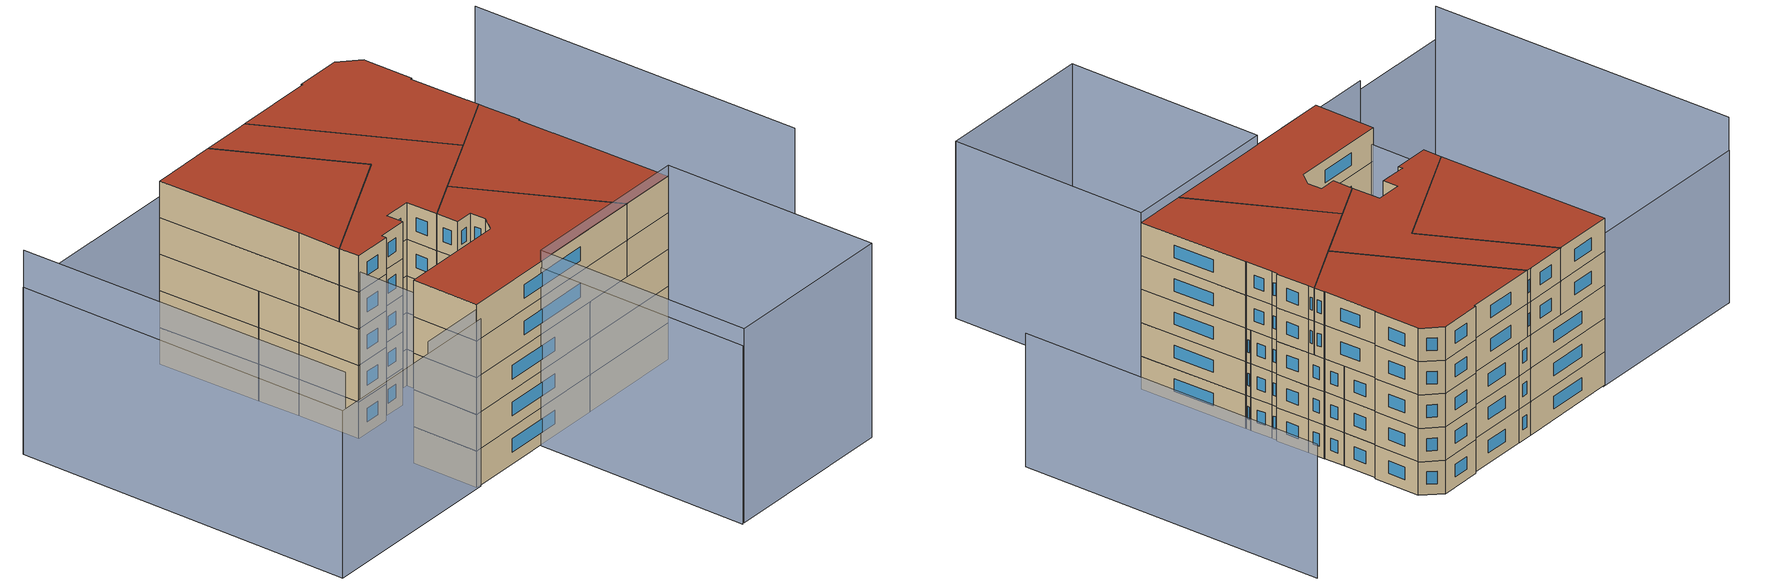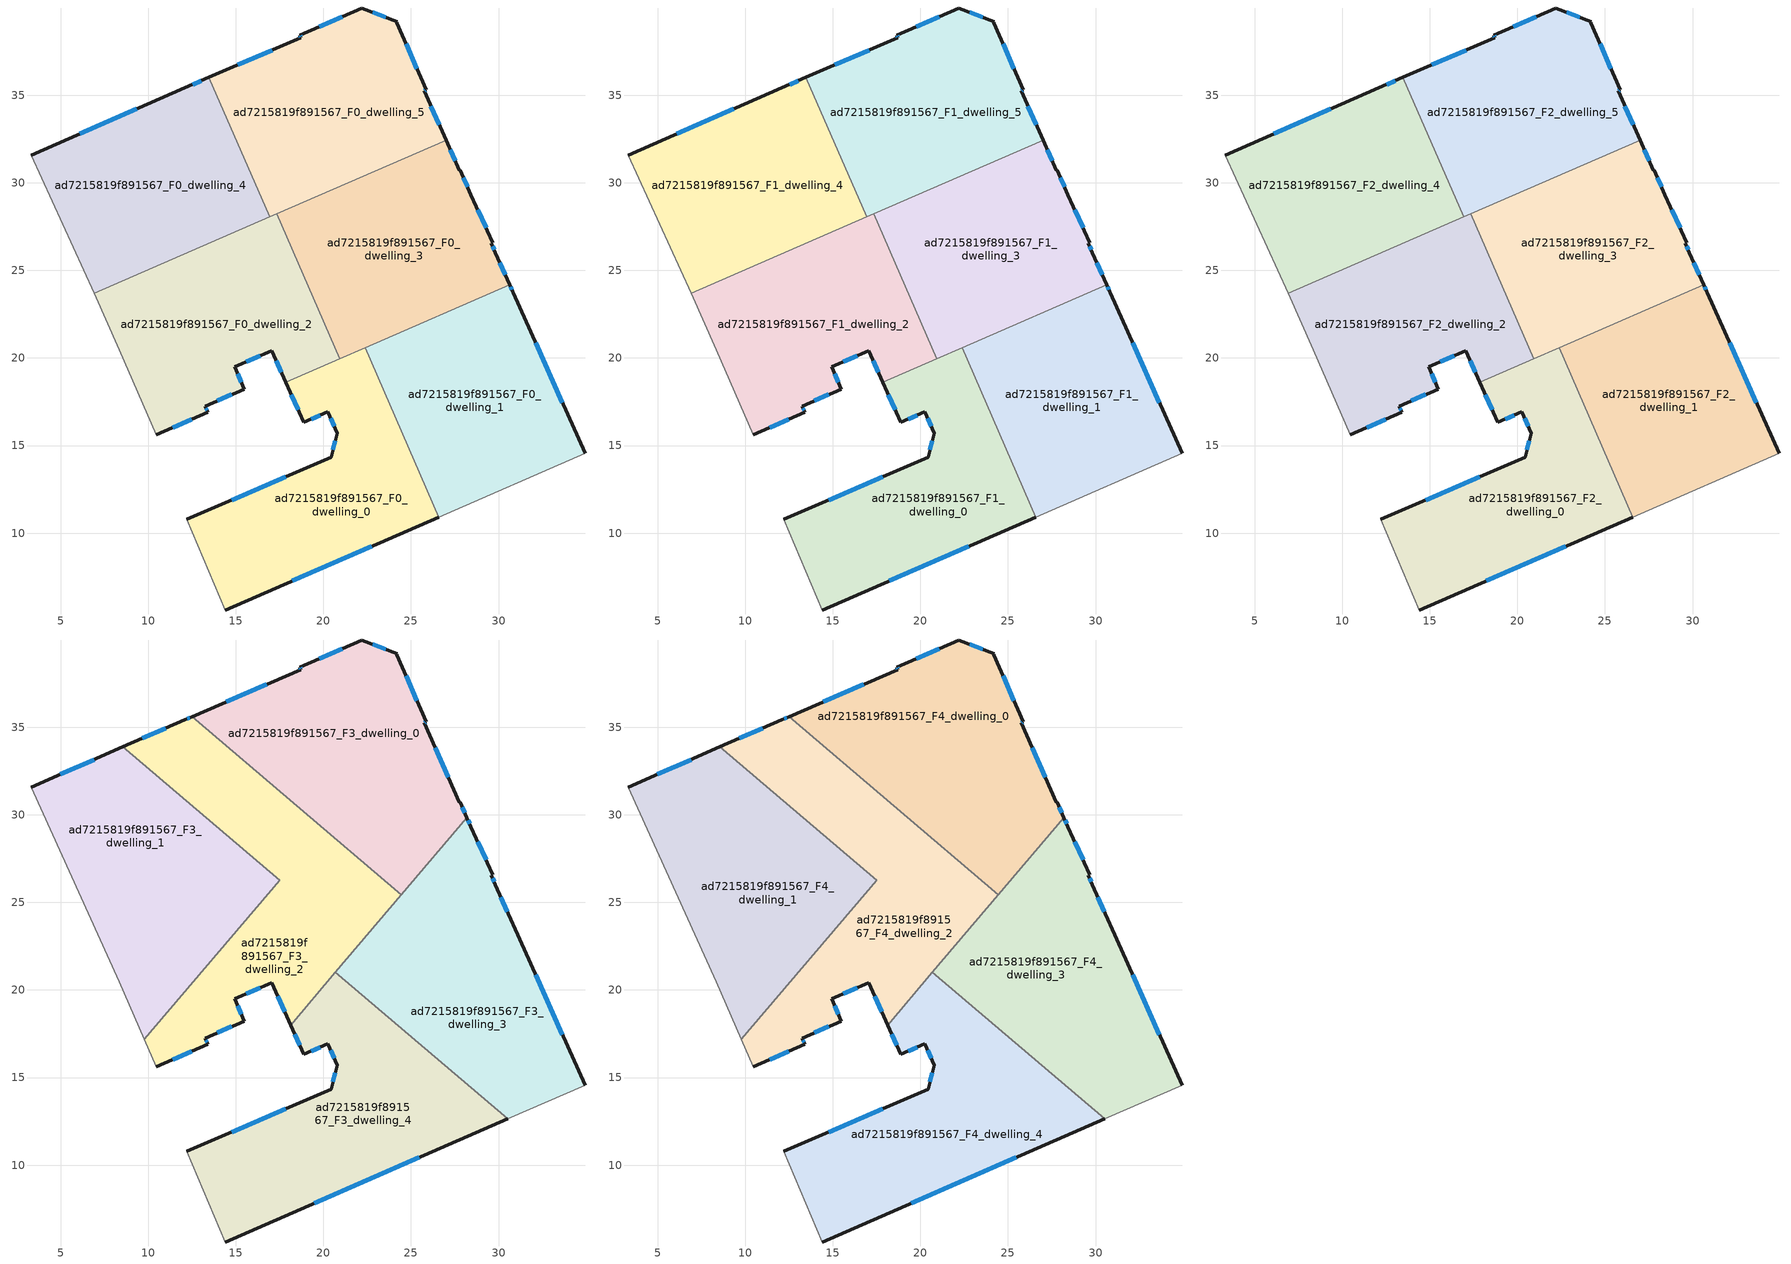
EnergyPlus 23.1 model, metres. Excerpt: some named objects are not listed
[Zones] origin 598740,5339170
ad7215819f891567_F0_dwelling_0
 floor ground (EU_floor_Construction): 22.38,20.59 26.59,10.92 14.41,5.61 12.19,10.78 20.44,14.32 20.78,15.71 20.24,16.93 18.88,16.32 17.85,18.62 z0
 wall outside (EU_wall_Construction): 17.85,18.62 18.88,16.32 20.24,16.93 20.78,15.71 20.44,14.32 12.19,10.78 / 14.41,5.61 26.59,10.92 z0:3
 wall to ad7215819f891567_F0_dwelling_1 (EU_wall_Construction): 26.59,10.92 22.38,20.59 z0:3
 wall adiabatic (EU_wall_Construction): 12.19,10.78 14.41,5.61 z0:3
 wall to ad7215819f891567_F0_dwelling_2 (EU_wall_Construction): 20.93,19.96 17.85,18.62 z0:3
 wall to ad7215819f891567_F0_dwelling_3 (EU_wall_Construction): 22.38,20.59 20.93,19.96 z0:3
 window (EU_Window_Construction): 20.67,15.28 20.55,14.76 / 20.41,16.55 20.61,16.09 / 19.31,16.51 19.81,16.74 / 18.18,17.9 18.56,17.04 / 18.23,7.28 22.77,9.26 / 17.85,13.21 14.77,11.89 z0.94:2.06
ad7215819f891567_F0_dwelling_1
 floor ground (EU_floor_Construction): 30.84,23.74 34.94,14.56 26.59,10.92 22.38,20.59 30.63,24.19 30.82,23.78 z0
 wall outside (EU_wall_Construction): 34.94,14.56 30.84,23.74 30.82,23.78 30.63,24.19 z0:3
 wall adiabatic (EU_wall_Construction): 26.59,10.92 34.94,14.56 z0:3
 wall to ad7215819f891567_F0_dwelling_3 (EU_wall_Construction): 30.63,24.19 22.38,20.59 z0:3
 window (EU_Window_Construction): 30.76,23.91 30.69,24.06 / 33.65,17.44 32.12,20.86 z0.94:2.06
ad7215819f891567_F0_dwelling_2
 floor ground (EU_floor_Construction): 17.33,28.22 20.93,19.96 17.85,18.62 17.06,20.41 14.94,19.49 15.48,18.22 13.25,17.25 13.41,16.89 10.46,15.63 8.35,20.49 6.9,23.68 z0
 wall outside (EU_wall_Construction): 10.46,15.63 13.41,16.89 13.25,17.25 15.48,18.22 14.94,19.49 17.06,20.41 17.85,18.62 z0:3
 wall adiabatic (EU_wall_Construction): 6.9,23.68 8.35,20.49 10.46,15.63 z0:3
 wall to ad7215819f891567_F0_dwelling_3 (EU_wall_Construction): 20.93,19.96 17.33,28.22 z0:3
 wall to ad7215819f891567_F0_dwelling_4 (EU_wall_Construction): 16.94,28.05 6.9,23.68 z0:3
 wall to ad7215819f891567_F0_dwelling_5 (EU_wall_Construction): 17.33,28.22 16.94,28.05 z0:3
 window (EU_Window_Construction): 17.31,19.85 17.61,19.18 / 15.6,19.78 16.39,20.12 / 15.31,18.62 15.11,19.09 / 13.95,17.56 14.78,17.92 / 13.36,17.01 13.3,17.14 / 11.39,16.03 12.48,16.5 z0.94:2.06
ad7215819f891567_F0_dwelling_3
 floor ground (EU_floor_Construction): 27.8,30.72 28.43,29.33 29.68,26.59 29.59,26.54 29.82,26.01 30.63,24.19 20.93,19.96 17.33,28.22 27,32.44 27.77,30.73 z0
 wall outside (EU_wall_Construction): 30.63,24.19 29.82,26.01 29.59,26.54 29.68,26.59 28.43,29.33 27.8,30.72 27.77,30.73 27,32.44 z0:3
 wall to ad7215819f891567_F0_dwelling_5 (EU_wall_Construction): 27,32.44 17.33,28.22 z0:3
 window (EU_Window_Construction): 28.23,29.76 28,30.29 / 29.29,27.45 28.82,28.47 / 29.75,26.17 29.67,26.37 / 30.38,24.76 30.08,25.44 / 27.53,31.27 27.24,31.9 z0.94:2.06
ad7215819f891567_F0_dwelling_4
 floor ground (EU_floor_Construction): 13.46,36.02 16.94,28.05 6.9,23.68 3.33,31.59 12.1,35.43 z0
 wall outside (EU_wall_Construction): 13.46,36.02 12.1,35.43 3.33,31.59 z0:3
 wall adiabatic (EU_wall_Construction): 3.33,31.59 6.9,23.68 z0:3
 wall to ad7215819f891567_F0_dwelling_5 (EU_wall_Construction): 16.94,28.05 13.46,36.02 z0:3
 window (EU_Window_Construction): 9.35,34.22 6.08,32.79 / 13.04,35.83 12.53,35.61 z0.94:2.06
ad7215819f891567_F0_dwelling_5
 floor ground (EU_floor_Construction): 24.2,39.19 24.19,39.14 25.86,35.31 25.74,35.25 27,32.44 16.94,28.05 13.46,36.02 18.72,38.29 18.65,38.43 22.2,39.98 z0
 wall outside (EU_wall_Construction): 27,32.44 25.74,35.25 25.86,35.31 24.19,39.14 24.2,39.19 22.2,39.98 18.65,38.43 18.72,38.29 13.46,36.02 z0:3
 window (EU_Window_Construction): 23.57,39.44 22.83,39.74 / 25.34,36.51 24.72,37.94 / 25.78,35.27 25.83,35.29 / 26.61,33.32 26.14,34.37 / 17.07,37.58 15.11,36.73 / 18.67,38.39 18.7,38.34 / 21.09,39.5 19.76,38.92 z0.94:2.06
ad7215819f891567_F1_dwelling_0
 floor to ad7215819f891567_F0_dwelling_0 (EU_floor_Construction): 22.38,20.59 26.59,10.92 14.41,5.61 12.19,10.78 20.44,14.32 20.78,15.71 20.24,16.93 18.88,16.32 17.85,18.62 z3
 wall outside (EU_wall_Construction): 17.85,18.62 18.88,16.32 20.24,16.93 20.78,15.71 20.44,14.32 12.19,10.78 / 14.41,5.61 26.59,10.92 z3:6
 wall to ad7215819f891567_F1_dwelling_1 (EU_wall_Construction): 26.59,10.92 22.38,20.59 z3:6
 wall adiabatic (EU_wall_Construction): 12.19,10.78 14.41,5.61 z3:6
 wall to ad7215819f891567_F1_dwelling_2 (EU_wall_Construction): 20.93,19.96 17.85,18.62 z3:6
 wall to ad7215819f891567_F1_dwelling_3 (EU_wall_Construction): 22.38,20.59 20.93,19.96 z3:6
 window (EU_Window_Construction): 20.67,15.28 20.55,14.76 / 20.41,16.55 20.61,16.09 / 19.31,16.51 19.81,16.74 / 18.18,17.9 18.56,17.04 / 18.23,7.28 22.77,9.26 / 17.85,13.21 14.77,11.89 z3.94:5.06
ad7215819f891567_F1_dwelling_1
 floor to ad7215819f891567_F0_dwelling_1 (EU_floor_Construction): 30.84,23.74 34.94,14.56 26.59,10.92 22.38,20.59 30.63,24.19 30.82,23.78 z3
 wall outside (EU_wall_Construction): 34.94,14.56 30.84,23.74 30.82,23.78 30.63,24.19 z3:6
 wall adiabatic (EU_wall_Construction): 26.59,10.92 34.94,14.56 z3:6
 wall to ad7215819f891567_F1_dwelling_3 (EU_wall_Construction): 30.63,24.19 22.38,20.59 z3:6
 window (EU_Window_Construction): 30.76,23.91 30.69,24.06 / 33.65,17.44 32.12,20.86 z3.94:5.06
ad7215819f891567_F1_dwelling_2
 floor to ad7215819f891567_F0_dwelling_2 (EU_floor_Construction): 17.33,28.22 20.93,19.96 17.85,18.62 17.06,20.41 14.94,19.49 15.48,18.22 13.25,17.25 13.41,16.89 10.46,15.63 8.35,20.49 6.9,23.68 z3
 wall outside (EU_wall_Construction): 10.46,15.63 13.41,16.89 13.25,17.25 15.48,18.22 14.94,19.49 17.06,20.41 17.85,18.62 z3:6
 wall adiabatic (EU_wall_Construction): 6.9,23.68 8.35,20.49 10.46,15.63 z3:6
 wall to ad7215819f891567_F1_dwelling_3 (EU_wall_Construction): 20.93,19.96 17.33,28.22 z3:6
 wall to ad7215819f891567_F1_dwelling_4 (EU_wall_Construction): 16.94,28.05 6.9,23.68 z3:6
 wall to ad7215819f891567_F1_dwelling_5 (EU_wall_Construction): 17.33,28.22 16.94,28.05 z3:6
 window (EU_Window_Construction): 17.31,19.85 17.61,19.18 / 15.6,19.78 16.39,20.12 / 15.31,18.62 15.11,19.09 / 13.95,17.56 14.78,17.92 / 13.36,17.01 13.3,17.14 / 11.39,16.03 12.48,16.5 z3.94:5.06
ad7215819f891567_F1_dwelling_3
 floor to ad7215819f891567_F0_dwelling_3 (EU_floor_Construction): 27.8,30.72 28.43,29.33 29.68,26.59 29.59,26.54 29.82,26.01 30.63,24.19 20.93,19.96 17.33,28.22 27,32.44 27.77,30.73 z3
 wall outside (EU_wall_Construction): 30.63,24.19 29.82,26.01 29.59,26.54 29.68,26.59 28.43,29.33 27.8,30.72 27.77,30.73 27,32.44 z3:6
 wall to ad7215819f891567_F1_dwelling_5 (EU_wall_Construction): 27,32.44 17.33,28.22 z3:6
 window (EU_Window_Construction): 28.23,29.76 28,30.29 / 29.29,27.45 28.82,28.47 / 29.75,26.17 29.67,26.37 / 30.38,24.76 30.08,25.44 / 27.53,31.27 27.24,31.9 z3.94:5.06
ad7215819f891567_F1_dwelling_4
 floor to ad7215819f891567_F0_dwelling_4 (EU_floor_Construction): 13.46,36.02 16.94,28.05 6.9,23.68 3.33,31.59 12.1,35.43 z3
 wall outside (EU_wall_Construction): 13.46,36.02 12.1,35.43 3.33,31.59 z3:6
 wall adiabatic (EU_wall_Construction): 3.33,31.59 6.9,23.68 z3:6
 wall to ad7215819f891567_F1_dwelling_5 (EU_wall_Construction): 16.94,28.05 13.46,36.02 z3:6
 window (EU_Window_Construction): 9.35,34.22 6.08,32.79 / 13.04,35.83 12.53,35.61 z3.94:5.06
ad7215819f891567_F1_dwelling_5
 floor to ad7215819f891567_F0_dwelling_5 (EU_floor_Construction): 24.2,39.19 24.19,39.14 25.86,35.31 25.74,35.25 27,32.44 16.94,28.05 13.46,36.02 18.72,38.29 18.65,38.43 22.2,39.98 z3
 wall outside (EU_wall_Construction): 27,32.44 25.74,35.25 25.86,35.31 24.19,39.14 24.2,39.19 22.2,39.98 18.65,38.43 18.72,38.29 13.46,36.02 z3:6
 window (EU_Window_Construction): 23.57,39.44 22.83,39.74 / 25.34,36.51 24.72,37.94 / 25.78,35.27 25.83,35.29 / 26.61,33.32 26.14,34.37 / 17.07,37.58 15.11,36.73 / 18.67,38.39 18.7,38.34 / 21.09,39.5 19.76,38.92 z3.94:5.06
ad7215819f891567_F2_dwelling_0
 floor to ad7215819f891567_F1_dwelling_0 (EU_floor_Construction): 22.38,20.59 26.59,10.92 14.41,5.61 12.19,10.78 20.44,14.32 20.78,15.71 20.24,16.93 18.88,16.32 17.85,18.62 z6
 wall outside (EU_wall_Construction): 17.85,18.62 18.88,16.32 20.24,16.93 20.78,15.71 20.44,14.32 12.19,10.78 / 14.41,5.61 26.59,10.92 z6:9
 wall to ad7215819f891567_F2_dwelling_1 (EU_wall_Construction): 26.59,10.92 22.38,20.59 z6:9
 wall adiabatic (EU_wall_Construction): 12.19,10.78 14.41,5.61 z6:9
 wall to ad7215819f891567_F2_dwelling_2 (EU_wall_Construction): 20.93,19.96 17.85,18.62 z6:9
 wall to ad7215819f891567_F2_dwelling_3 (EU_wall_Construction): 22.38,20.59 20.93,19.96 z6:9
 window (EU_Window_Construction): 20.67,15.28 20.55,14.76 / 20.41,16.55 20.61,16.09 / 19.31,16.51 19.81,16.74 / 18.18,17.9 18.56,17.04 / 18.23,7.28 22.77,9.26 / 17.85,13.21 14.77,11.89 z6.94:8.06
ad7215819f891567_F2_dwelling_1
 floor to ad7215819f891567_F1_dwelling_1 (EU_floor_Construction): 30.84,23.74 34.94,14.56 26.59,10.92 22.38,20.59 30.63,24.19 30.82,23.78 z6
 wall outside (EU_wall_Construction): 34.94,14.56 30.84,23.74 30.82,23.78 30.63,24.19 z6:9
 wall adiabatic (EU_wall_Construction): 26.59,10.92 34.94,14.56 z6:9
 wall to ad7215819f891567_F2_dwelling_3 (EU_wall_Construction): 30.63,24.19 22.38,20.59 z6:9
 window (EU_Window_Construction): 30.76,23.91 30.69,24.06 / 33.65,17.44 32.12,20.86 z6.94:8.06
ad7215819f891567_F2_dwelling_2
 floor to ad7215819f891567_F1_dwelling_2 (EU_floor_Construction): 17.33,28.22 20.93,19.96 17.85,18.62 17.06,20.41 14.94,19.49 15.48,18.22 13.25,17.25 13.41,16.89 10.46,15.63 8.35,20.49 6.9,23.68 z6
 wall outside (EU_wall_Construction): 10.46,15.63 13.41,16.89 13.25,17.25 15.48,18.22 14.94,19.49 17.06,20.41 17.85,18.62 z6:9
 wall adiabatic (EU_wall_Construction): 6.9,23.68 8.35,20.49 10.46,15.63 z6:9
 wall to ad7215819f891567_F2_dwelling_3 (EU_wall_Construction): 20.93,19.96 17.33,28.22 z6:9
 wall to ad7215819f891567_F2_dwelling_4 (EU_wall_Construction): 16.94,28.05 6.9,23.68 z6:9
 wall to ad7215819f891567_F2_dwelling_5 (EU_wall_Construction): 17.33,28.22 16.94,28.05 z6:9
 window (EU_Window_Construction): 17.31,19.85 17.61,19.18 / 15.6,19.78 16.39,20.12 / 15.31,18.62 15.11,19.09 / 13.95,17.56 14.78,17.92 / 13.36,17.01 13.3,17.14 / 11.39,16.03 12.48,16.5 z6.94:8.06
 ceiling adiabatic (EU_roof_Construction): 20.93,19.96 20.55,20.84 19.13,19.18 z9
ad7215819f891567_F2_dwelling_3
 floor to ad7215819f891567_F1_dwelling_3 (EU_floor_Construction): 27.8,30.72 28.43,29.33 29.68,26.59 29.59,26.54 29.82,26.01 30.63,24.19 20.93,19.96 17.33,28.22 27,32.44 27.77,30.73 z6
 wall outside (EU_wall_Construction): 30.63,24.19 29.82,26.01 29.59,26.54 29.68,26.59 28.43,29.33 27.8,30.72 27.77,30.73 27,32.44 z6:9
 wall to ad7215819f891567_F2_dwelling_5 (EU_wall_Construction): 27,32.44 17.33,28.22 z6:9
 window (EU_Window_Construction): 28.23,29.76 28,30.29 / 29.29,27.45 28.82,28.47 / 29.75,26.17 29.67,26.37 / 30.38,24.76 30.08,25.44 / 27.53,31.27 27.24,31.9 z6.94:8.06
ad7215819f891567_F2_dwelling_4
 floor to ad7215819f891567_F1_dwelling_4 (EU_floor_Construction): 13.46,36.02 16.94,28.05 6.9,23.68 3.33,31.59 12.1,35.43 z6
 wall outside (EU_wall_Construction): 13.46,36.02 12.1,35.43 3.33,31.59 z6:9
 wall adiabatic (EU_wall_Construction): 3.33,31.59 6.9,23.68 z6:9
 wall to ad7215819f891567_F2_dwelling_5 (EU_wall_Construction): 16.94,28.05 13.46,36.02 z6:9
 window (EU_Window_Construction): 9.35,34.22 6.08,32.79 / 13.04,35.83 12.53,35.61 z6.94:8.06
ad7215819f891567_F2_dwelling_5
 floor to ad7215819f891567_F1_dwelling_5 (EU_floor_Construction): 24.2,39.19 24.19,39.14 25.86,35.31 25.74,35.25 27,32.44 16.94,28.05 13.46,36.02 18.72,38.29 18.65,38.43 22.2,39.98 z6
 wall outside (EU_wall_Construction): 27,32.44 25.74,35.25 25.86,35.31 24.19,39.14 24.2,39.19 22.2,39.98 18.65,38.43 18.72,38.29 13.46,36.02 z6:9
 window (EU_Window_Construction): 23.57,39.44 22.83,39.74 / 25.34,36.51 24.72,37.94 / 25.78,35.27 25.83,35.29 / 26.61,33.32 26.14,34.37 / 17.07,37.58 15.11,36.73 / 18.67,38.39 18.7,38.34 / 21.09,39.5 19.76,38.92 z6.94:8.06
ad7215819f891567_F3_dwelling_0
 floor to ad7215819f891567_F2_dwelling_5 (EU_floor_Construction): 24.2,39.19 24.19,39.14 25.86,35.31 25.74,35.25 27,32.44 19.87,29.33 14.32,34.05 13.47,36.02 18.72,38.29 18.65,38.43 22.2,39.98 z9
 floor to ad7215819f891567_F2_dwelling_4 (EU_floor_Construction): 13.47,36.02 14.32,34.05 12.5,35.6 z9
 floor to ad7215819f891567_F2_dwelling_3 (EU_floor_Construction): 27,32.44 27.77,30.73 27.8,30.72 28.19,29.84 24.45,25.44 19.87,29.33 z9
 wall outside (EU_wall_Construction): 28.19,29.84 27.8,30.72 27.77,30.73 25.74,35.25 25.86,35.31 24.19,39.14 24.2,39.19 22.2,39.98 18.65,38.43 18.72,38.29 12.5,35.6 z9:12
 wall to ad7215819f891567_F3_dwelling_2 (EU_wall_Construction): 12.5,35.6 24.45,25.44 z9:12
 wall to ad7215819f891567_F3_dwelling_3 (EU_wall_Construction): 24.45,25.44 28.19,29.84 z9:12
 window (EU_Window_Construction): 21.09,39.5 19.76,38.92 / 23.57,39.44 22.83,39.74 / 25.34,36.51 24.72,37.94 / 25.78,35.27 25.83,35.29 / 27.13,32.15 26.38,33.83 / 28.07,30.12 27.93,30.45 / 16.77,37.45 14.45,36.44 / 18.67,38.39 18.7,38.34 z9.94:11.06
ad7215819f891567_F3_dwelling_1
 floor to ad7215819f891567_F2_dwelling_4 (EU_floor_Construction): 15.92,27.61 6.9,23.68 3.33,31.59 8.55,33.88 z9
 floor to ad7215819f891567_F2_dwelling_2 (EU_floor_Construction): 17.5,26.27 9.78,17.19 8.35,20.49 6.9,23.68 15.92,27.61 z9
 wall outside (EU_wall_Construction): 8.55,33.88 3.33,31.59 z9:12
 wall to ad7215819f891567_F3_dwelling_2 (EU_wall_Construction): 9.78,17.19 17.5,26.27 8.55,33.88 z9:12
 wall adiabatic (EU_wall_Construction): 3.33,31.59 8.35,20.49 9.78,17.19 z9:12
 window (EU_Window_Construction): 6.92,33.16 4.97,32.31 z9.94:11.06
ad7215819f891567_F3_dwelling_2
 floor to ad7215819f891567_F2_dwelling_2 (EU_floor_Construction): 17.33,28.22 20.55,20.84 19.13,19.18 17.85,18.62 17.06,20.41 14.94,19.49 15.48,18.22 13.25,17.25 13.41,16.89 10.46,15.63 9.78,17.19 17.5,26.27 15.92,27.61 z9
 floor to ad7215819f891567_F2_dwelling_0 (EU_floor_Construction): 19.13,19.18 18.13,18 17.85,18.62 z9
 floor to ad7215819f891567_F2_dwelling_5 (EU_floor_Construction): 19.87,29.33 16.94,28.05 14.32,34.05 z9
 floor to ad7215819f891567_F2_dwelling_4 (EU_floor_Construction): 14.32,34.05 16.94,28.05 15.92,27.61 8.55,33.88 12.1,35.43 12.5,35.6 z9
 floor to ad7215819f891567_F2_dwelling_3 (EU_floor_Construction): 24.45,25.44 20.55,20.84 17.33,28.22 19.87,29.33 z9
 wall outside (EU_wall_Construction): 12.5,35.6 12.1,35.43 8.55,33.88 / 10.46,15.63 13.41,16.89 13.25,17.25 15.48,18.22 14.94,19.49 17.06,20.41 18.13,18 z9:12
 wall adiabatic (EU_wall_Construction): 9.78,17.19 10.46,15.63 z9:12
 wall to ad7215819f891567_F3_dwelling_4 (EU_wall_Construction): 18.13,18 20.69,21.01 z9:12
 wall to ad7215819f891567_F3_dwelling_3 (EU_wall_Construction): 20.69,21.01 24.45,25.44 z9:12
 window (EU_Window_Construction): 12.37,35.55 12.22,35.48 / 17.4,19.65 17.8,18.76 / 15.6,19.78 16.39,20.12 / 15.31,18.62 15.11,19.09 / 13.95,17.56 14.78,17.92 / 13.36,17.01 13.3,17.14 / 11.39,16.03 12.48,16.5 / 10.99,34.94 9.66,34.36 z9.94:11.06
ad7215819f891567_F3_dwelling_3
 floor to ad7215819f891567_F2_dwelling_1 (EU_floor_Construction): 30.84,23.74 34.94,14.56 30.54,12.64 23.08,18.98 22.38,20.59 30.63,24.19 30.82,23.78 z9
 floor to ad7215819f891567_F2_dwelling_3 (EU_floor_Construction): 28.43,29.33 29.68,26.59 29.59,26.54 29.82,26.01 30.63,24.19 21.59,20.25 20.69,21.01 28.19,29.84 z9
 floor to ad7215819f891567_F2_dwelling_0 (EU_floor_Construction): 22.38,20.59 23.08,18.98 21.59,20.25 z9
 wall outside (EU_wall_Construction): 34.94,14.56 30.84,23.74 30.82,23.78 29.82,26.01 29.59,26.54 29.68,26.59 28.43,29.33 28.19,29.84 z9:12
 wall to ad7215819f891567_F3_dwelling_4 (EU_wall_Construction): 20.69,21.01 30.54,12.64 z9:12
 wall adiabatic (EU_wall_Construction): 30.54,12.64 34.94,14.56 z9:12
 window (EU_Window_Construction): 28.35,29.49 28.27,29.68 / 29.29,27.45 28.82,28.47 / 29.75,26.17 29.67,26.37 / 30.51,24.48 30.13,25.31 / 33.65,17.44 32.12,20.86 z9.94:11.06
ad7215819f891567_F3_dwelling_4
 floor to ad7215819f891567_F2_dwelling_0 (EU_floor_Construction): 23.08,18.98 26.59,10.92 14.41,5.61 12.19,10.78 20.44,14.32 20.78,15.71 20.24,16.93 18.88,16.32 18.13,18 19.13,19.18 21.59,20.25 z9
 floor to ad7215819f891567_F2_dwelling_1 (EU_floor_Construction): 30.54,12.64 26.59,10.92 23.08,18.98 z9
 floor to ad7215819f891567_F2_dwelling_3 (EU_floor_Construction): 21.59,20.25 20.93,19.96 20.55,20.84 20.69,21.01 z9
 floor adiabatic (EU_floor_Construction): 21.59,20.25 19.13,19.18 20.55,20.84 20.93,19.96 z9
 wall outside (EU_wall_Construction): 18.13,18 18.88,16.32 20.24,16.93 20.78,15.71 20.44,14.32 12.19,10.78 / 14.41,5.61 30.54,12.64 z9:12
 wall adiabatic (EU_wall_Construction): 12.19,10.78 14.41,5.61 z9:12
 window (EU_Window_Construction): 17.85,13.21 14.77,11.89 / 20.67,15.28 20.55,14.76 / 20.41,16.55 20.61,16.09 / 19.31,16.51 19.81,16.74 / 18.37,17.47 18.65,16.84 / 19.47,7.82 25.48,10.44 z9.94:11.06
ad7215819f891567_F4_dwelling_0
 floor to ad7215819f891567_F3_dwelling_0 (EU_floor_Construction): 24.2,39.19 24.19,39.14 25.86,35.31 25.74,35.25 27.77,30.73 27.8,30.72 28.19,29.84 24.45,25.44 12.5,35.6 18.72,38.29 18.65,38.43 22.2,39.98 z12
 wall outside (EU_wall_Construction): 28.19,29.84 27.8,30.72 27.77,30.73 25.74,35.25 25.86,35.31 24.19,39.14 24.2,39.19 22.2,39.98 18.65,38.43 18.72,38.29 12.5,35.6 z12:15
 wall to ad7215819f891567_F4_dwelling_2 (EU_wall_Construction): 12.5,35.6 24.45,25.44 z12:15
 wall to ad7215819f891567_F4_dwelling_3 (EU_wall_Construction): 24.45,25.44 28.19,29.84 z12:15
 window (EU_Window_Construction): 21.09,39.5 19.76,38.92 / 23.57,39.44 22.83,39.74 / 25.34,36.51 24.72,37.94 / 25.78,35.27 25.83,35.29 / 27.13,32.15 26.38,33.83 / 28.07,30.12 27.93,30.45 / 16.77,37.45 14.45,36.44 / 18.67,38.39 18.7,38.34 z12.94:14.06
 roof outside (EU_roof_Construction): 24.45,25.44 28.19,29.84 27.8,30.72 27.77,30.73 25.74,35.25 25.86,35.31 24.19,39.14 24.2,39.19 22.2,39.98 18.65,38.43 18.72,38.29 12.5,35.6 z15
ad7215819f891567_F4_dwelling_1
 floor to ad7215819f891567_F3_dwelling_1 (EU_floor_Construction): 17.5,26.27 9.78,17.19 8.35,20.49 3.33,31.59 8.55,33.88 z12
 wall outside (EU_wall_Construction): 8.55,33.88 3.33,31.59 z12:15
 wall to ad7215819f891567_F4_dwelling_2 (EU_wall_Construction): 9.78,17.19 17.5,26.27 8.55,33.88 z12:15
 wall adiabatic (EU_wall_Construction): 3.33,31.59 8.35,20.49 9.78,17.19 z12:15
 window (EU_Window_Construction): 6.92,33.16 4.97,32.31 z12.94:14.06
 roof outside (EU_roof_Construction): 9.78,17.19 17.5,26.27 8.55,33.88 3.33,31.59 8.35,20.49 z15
ad7215819f891567_F4_dwelling_2
 floor to ad7215819f891567_F3_dwelling_2 (EU_floor_Construction): 24.45,25.44 18.13,18 17.06,20.41 14.94,19.49 15.48,18.22 13.25,17.25 13.41,16.89 10.46,15.63 9.78,17.19 17.5,26.27 8.55,33.88 12.1,35.43 12.5,35.6 z12
 wall outside (EU_wall_Construction): 12.5,35.6 12.1,35.43 8.55,33.88 / 10.46,15.63 13.41,16.89 13.25,17.25 15.48,18.22 14.94,19.49 17.06,20.41 18.13,18 z12:15
 wall adiabatic (EU_wall_Construction): 9.78,17.19 10.46,15.63 z12:15
 wall to ad7215819f891567_F4_dwelling_4 (EU_wall_Construction): 18.13,18 20.69,21.01 z12:15
 wall to ad7215819f891567_F4_dwelling_3 (EU_wall_Construction): 20.69,21.01 24.45,25.44 z12:15
 window (EU_Window_Construction): 12.37,35.55 12.22,35.48 / 17.4,19.65 17.8,18.76 / 15.6,19.78 16.39,20.12 / 15.31,18.62 15.11,19.09 / 13.95,17.56 14.78,17.92 / 13.36,17.01 13.3,17.14 / 11.39,16.03 12.48,16.5 / 10.99,34.94 9.66,34.36 z12.94:14.06
 roof outside (EU_roof_Construction): 18.13,18 24.45,25.44 12.5,35.6 12.1,35.43 8.55,33.88 17.5,26.27 9.78,17.19 10.46,15.63 13.41,16.89 13.25,17.25 15.48,18.22 14.94,19.49 17.06,20.41 z15
ad7215819f891567_F4_dwelling_3
 floor to ad7215819f891567_F3_dwelling_3 (EU_floor_Construction): 29.68,26.59 29.59,26.54 29.82,26.01 30.82,23.78 30.84,23.74 34.94,14.56 30.54,12.64 20.69,21.01 28.19,29.84 28.43,29.33 z12
 wall outside (EU_wall_Construction): 34.94,14.56 30.84,23.74 30.82,23.78 29.82,26.01 29.59,26.54 29.68,26.59 28.43,29.33 28.19,29.84 z12:15
 wall to ad7215819f891567_F4_dwelling_4 (EU_wall_Construction): 20.69,21.01 30.54,12.64 z12:15
 wall adiabatic (EU_wall_Construction): 30.54,12.64 34.94,14.56 z12:15
 window (EU_Window_Construction): 28.35,29.49 28.27,29.68 / 29.29,27.45 28.82,28.47 / 29.75,26.17 29.67,26.37 / 30.51,24.48 30.13,25.31 / 33.65,17.44 32.12,20.86 z12.94:14.06
 roof outside (EU_roof_Construction): 34.94,14.56 30.84,23.74 30.82,23.78 29.82,26.01 29.59,26.54 29.68,26.59 28.43,29.33 28.19,29.84 20.69,21.01 30.54,12.64 z15
ad7215819f891567_F4_dwelling_4
 floor to ad7215819f891567_F3_dwelling_4 (EU_floor_Construction): 30.54,12.64 14.41,5.61 12.19,10.78 20.44,14.32 20.78,15.71 20.24,16.93 18.88,16.32 18.13,18 20.69,21.01 z12
 wall outside (EU_wall_Construction): 18.13,18 18.88,16.32 20.24,16.93 20.78,15.71 20.44,14.32 12.19,10.78 / 14.41,5.61 30.54,12.64 z12:15
 wall adiabatic (EU_wall_Construction): 12.19,10.78 14.41,5.61 z12:15
 window (EU_Window_Construction): 17.85,13.21 14.77,11.89 / 20.67,15.28 20.55,14.76 / 20.41,16.55 20.61,16.09 / 19.31,16.51 19.81,16.74 / 18.37,17.47 18.65,16.84 / 19.47,7.82 25.48,10.44 z12.94:14.06
 roof outside (EU_roof_Construction): 30.54,12.64 20.69,21.01 18.13,18 18.88,16.32 20.24,16.93 20.78,15.71 20.44,14.32 12.19,10.78 14.41,5.61 z15
shading: 9.21,3.42 21.18,8.56 / 21.18,8.56 28.29,-8.02 z0:14.6; 42.14,-1.96 28.46,-7.88 / 28.46,-7.88 21.3,8.66 / 21.3,8.66 34.98,14.58 / 34.98,14.58 42.14,-1.96 z0:15.9; -11.15,25.41 0.28,-0.55 z0:16.7; -0.02,-0.68 -11.21,25.39 / -11.21,25.39 3.57,31.74 / 3.57,31.74 14.77,5.67 / 14.77,5.67 -0.02,-0.68 z0:13.7; 48.53,20.44 37.2,46.33 z0:12
[Building]
EU S2 Campaign: North Axis=0; Terrain=City; Solar Distribution=FullExterior
[Site:Location]
Vienna: Latitude=48; Longitude=16.5; Time Zone=1; Elevation=183
[SizingPeriod:WeatherFileDays]
AnnualSizingPeriod: Begin Month=1; Begin Day of Month=1; End Month=12; End Day of Month=31; Day of Week for Start Day=Monday; Use Weather File Daylight Saving Period=No; Use Weather File Rain and Snow Indicators=No
[MATERIAL]
EU_InternalMass_Material: Roughness=MediumRough; Thickness=0.1; Conductivity=1; Density=1800; Specific Heat=900; Thermal Absorptance=0.9; Solar Absorptance=0.7; Visible Absorptance=0.7
[MATERIAL:NOMASS] Roughness=MediumRough; Thermal Absorptance=0.9; Solar Absorptance=0.7; Visible Absorptance=0.7
Name | Thermal Resistance
EU_wall_NoMass | 0.914258
EU_roof_NoMass | 0.954009
EU_floor_NoMass | 1.09711
[WINDOWMATERIAL:SIMPLEGLAZINGSYSTEM]
EU_Window_SimpleGlazing: UFactor=2.09642; Solar Heat Gain Coefficient=0.65; Visible Transmittance=0.65
[CONSTRUCTION]
EU_wall_Construction: EU_wall_NoMass
EU_roof_Construction: EU_roof_NoMass
EU_floor_Construction: EU_floor_NoMass
EU_Window_Construction: EU_Window_SimpleGlazing
EU_InternalMass_Construction: EU_InternalMass_Material
[ZONE] Type=1; Multiplier=1; Ceiling Height=autocalculate; Floor Area=autocalculate; Part of Total Floor Area=Yes
Name | Volume
ad7215819f891567_F0_dwelling_0; ad7215819f891567_F1_dwelling_0; ad7215819f891567_F2_dwelling_0 | 286.614
ad7215819f891567_F3_dwelling_0; ad7215819f891567_F4_dwelling_0 | 343.948
ad7215819f891567_F0_dwelling_1; ad7215819f891567_F1_dwelling_1; ad7215819f891567_F2_dwelling_1 | 286.61
ad7215819f891567_F3_dwelling_1; ad7215819f891567_F4_dwelling_1 | 343.928
ad7215819f891567_F0_dwelling_2; ad7215819f891567_F1_dwelling_2; ad7215819f891567_F2_dwelling_2 | 286.602
ad7215819f891567_F3_dwelling_2; ad7215819f891567_F4_dwelling_2 | 343.927
ad7215819f891567_F0_dwelling_3; ad7215819f891567_F1_dwelling_3; ad7215819f891567_F2_dwelling_3 | 286.611
ad7215819f891567_F3_dwelling_3; ad7215819f891567_F4_dwelling_3 | 343.926
ad7215819f891567_F0_dwelling_4; ad7215819f891567_F1_dwelling_4; ad7215819f891567_F2_dwelling_4 | 286.608
ad7215819f891567_F3_dwelling_4; ad7215819f891567_F4_dwelling_4 | 343.937
ad7215819f891567_F0_dwelling_5; ad7215819f891567_F1_dwelling_5; ad7215819f891567_F2_dwelling_5 | 286.633
[INTERNALMASS] Construction=EU_InternalMass_Construction
Name | Zone or ZoneList | Surface Area
ad7215819f891567_F0_dwelling_0_EU_InternalMass | ad7215819f891567_F0_dwelling_0 | 95.5381
ad7215819f891567_F0_dwelling_1_EU_InternalMass | ad7215819f891567_F0_dwelling_1 | 95.5362
ad7215819f891567_F0_dwelling_2_EU_InternalMass | ad7215819f891567_F0_dwelling_2 | 95.5336
ad7215819f891567_F0_dwelling_3_EU_InternalMass | ad7215819f891567_F0_dwelling_3 | 95.5372
ad7215819f891567_F0_dwelling_4_EU_InternalMass | ad7215819f891567_F0_dwelling_4 | 95.5362
ad7215819f891567_F0_dwelling_5_EU_InternalMass | ad7215819f891567_F0_dwelling_5 | 95.5446
ad7215819f891567_F1_dwelling_0_EU_InternalMass | ad7215819f891567_F1_dwelling_0 | 95.5381
ad7215819f891567_F1_dwelling_1_EU_InternalMass | ad7215819f891567_F1_dwelling_1 | 95.5362
ad7215819f891567_F1_dwelling_2_EU_InternalMass | ad7215819f891567_F1_dwelling_2 | 95.5336
ad7215819f891567_F1_dwelling_3_EU_InternalMass | ad7215819f891567_F1_dwelling_3 | 95.5372
ad7215819f891567_F1_dwelling_4_EU_InternalMass | ad7215819f891567_F1_dwelling_4 | 95.5362
ad7215819f891567_F1_dwelling_5_EU_InternalMass | ad7215819f891567_F1_dwelling_5 | 95.5446
ad7215819f891567_F2_dwelling_0_EU_InternalMass | ad7215819f891567_F2_dwelling_0 | 95.5381
ad7215819f891567_F2_dwelling_1_EU_InternalMass | ad7215819f891567_F2_dwelling_1 | 95.5362
ad7215819f891567_F2_dwelling_2_EU_InternalMass | ad7215819f891567_F2_dwelling_2 | 95.5336
ad7215819f891567_F2_dwelling_3_EU_InternalMass | ad7215819f891567_F2_dwelling_3 | 95.5372
ad7215819f891567_F2_dwelling_4_EU_InternalMass | ad7215819f891567_F2_dwelling_4 | 95.5362
ad7215819f891567_F2_dwelling_5_EU_InternalMass | ad7215819f891567_F2_dwelling_5 | 95.5446
ad7215819f891567_F3_dwelling_0_EU_InternalMass | ad7215819f891567_F3_dwelling_0 | 114.649
ad7215819f891567_F3_dwelling_1_EU_InternalMass | ad7215819f891567_F3_dwelling_1 | 114.643
ad7215819f891567_F3_dwelling_2_EU_InternalMass | ad7215819f891567_F3_dwelling_2 | 114.642
ad7215819f891567_F3_dwelling_3_EU_InternalMass | ad7215819f891567_F3_dwelling_3 | 114.642
ad7215819f891567_F3_dwelling_4_EU_InternalMass | ad7215819f891567_F3_dwelling_4 | 114.648
ad7215819f891567_F4_dwelling_0_EU_InternalMass | ad7215819f891567_F4_dwelling_0 | 114.649
ad7215819f891567_F4_dwelling_1_EU_InternalMass | ad7215819f891567_F4_dwelling_1 | 114.643
ad7215819f891567_F4_dwelling_2_EU_InternalMass | ad7215819f891567_F4_dwelling_2 | 114.642
ad7215819f891567_F4_dwelling_3_EU_InternalMass | ad7215819f891567_F4_dwelling_3 | 114.642
ad7215819f891567_F4_dwelling_4_EU_InternalMass | ad7215819f891567_F4_dwelling_4 | 114.648
[OTHEREQUIPMENT] Fuel Type=Electricity; Design Level Calculation Method=Watts/Area; Power per Zone Floor Area=1; Fraction Latent=0; Fraction Radiant=0; Fraction Lost=0; Carbon Dioxide Generation Rate=0; EndUse Subcategory=EU_Step8_InternalGains
Name | Zone or ZoneList or Space or SpaceList | Schedule
EU_Step8_InternalGain_ad7215819f891567_F0_dwelling_0_f000 | ad7215819f891567_F0_dwelling_0 | EU_Step8_GainSchedule_ad7215819f891567_F0_dwelling_0_f000
EU_Step8_InternalGain_ad7215819f891567_F0_dwelling_1_f000 | ad7215819f891567_F0_dwelling_1 | EU_Step8_GainSchedule_ad7215819f891567_F0_dwelling_1_f000
EU_Step8_InternalGain_ad7215819f891567_F0_dwelling_2_f000 | ad7215819f891567_F0_dwelling_2 | EU_Step8_GainSchedule_ad7215819f891567_F0_dwelling_2_f000
EU_Step8_InternalGain_ad7215819f891567_F0_dwelling_3_f000 | ad7215819f891567_F0_dwelling_3 | EU_Step8_GainSchedule_ad7215819f891567_F0_dwelling_3_f000
EU_Step8_InternalGain_ad7215819f891567_F0_dwelling_4_f000 | ad7215819f891567_F0_dwelling_4 | EU_Step8_GainSchedule_ad7215819f891567_F0_dwelling_4_f000
EU_Step8_InternalGain_ad7215819f891567_F0_dwelling_5_f000 | ad7215819f891567_F0_dwelling_5 | EU_Step8_GainSchedule_ad7215819f891567_F0_dwelling_5_f000
EU_Step8_InternalGain_ad7215819f891567_F1_dwelling_0_f000 | ad7215819f891567_F1_dwelling_0 | EU_Step8_GainSchedule_ad7215819f891567_F1_dwelling_0_f000
EU_Step8_InternalGain_ad7215819f891567_F1_dwelling_1_f000 | ad7215819f891567_F1_dwelling_1 | EU_Step8_GainSchedule_ad7215819f891567_F1_dwelling_1_f000
EU_Step8_InternalGain_ad7215819f891567_F1_dwelling_2_f000 | ad7215819f891567_F1_dwelling_2 | EU_Step8_GainSchedule_ad7215819f891567_F1_dwelling_2_f000
EU_Step8_InternalGain_ad7215819f891567_F1_dwelling_3_f000 | ad7215819f891567_F1_dwelling_3 | EU_Step8_GainSchedule_ad7215819f891567_F1_dwelling_3_f000
EU_Step8_InternalGain_ad7215819f891567_F1_dwelling_4_f000 | ad7215819f891567_F1_dwelling_4 | EU_Step8_GainSchedule_ad7215819f891567_F1_dwelling_4_f000
EU_Step8_InternalGain_ad7215819f891567_F1_dwelling_5_f000 | ad7215819f891567_F1_dwelling_5 | EU_Step8_GainSchedule_ad7215819f891567_F1_dwelling_5_f000
EU_Step8_InternalGain_ad7215819f891567_F2_dwelling_0_f000 | ad7215819f891567_F2_dwelling_0 | EU_Step8_GainSchedule_ad7215819f891567_F2_dwelling_0_f000
EU_Step8_InternalGain_ad7215819f891567_F2_dwelling_1_f000 | ad7215819f891567_F2_dwelling_1 | EU_Step8_GainSchedule_ad7215819f891567_F2_dwelling_1_f000
EU_Step8_InternalGain_ad7215819f891567_F2_dwelling_2_f000 | ad7215819f891567_F2_dwelling_2 | EU_Step8_GainSchedule_ad7215819f891567_F2_dwelling_2_f000
EU_Step8_InternalGain_ad7215819f891567_F2_dwelling_3_f000 | ad7215819f891567_F2_dwelling_3 | EU_Step8_GainSchedule_ad7215819f891567_F2_dwelling_3_f000
EU_Step8_InternalGain_ad7215819f891567_F2_dwelling_4_f000 | ad7215819f891567_F2_dwelling_4 | EU_Step8_GainSchedule_ad7215819f891567_F2_dwelling_4_f000
EU_Step8_InternalGain_ad7215819f891567_F2_dwelling_5_f000 | ad7215819f891567_F2_dwelling_5 | EU_Step8_GainSchedule_ad7215819f891567_F2_dwelling_5_f000
EU_Step8_InternalGain_ad7215819f891567_F3_dwelling_0_f000 | ad7215819f891567_F3_dwelling_0 | EU_Step8_GainSchedule_ad7215819f891567_F3_dwelling_0_f000
EU_Step8_InternalGain_ad7215819f891567_F3_dwelling_1_f000 | ad7215819f891567_F3_dwelling_1 | EU_Step8_GainSchedule_ad7215819f891567_F3_dwelling_1_f000
EU_Step8_InternalGain_ad7215819f891567_F3_dwelling_2_f000 | ad7215819f891567_F3_dwelling_2 | EU_Step8_GainSchedule_ad7215819f891567_F3_dwelling_2_f000
EU_Step8_InternalGain_ad7215819f891567_F3_dwelling_3_f000 | ad7215819f891567_F3_dwelling_3 | EU_Step8_GainSchedule_ad7215819f891567_F3_dwelling_3_f000
EU_Step8_InternalGain_ad7215819f891567_F3_dwelling_4_f000 | ad7215819f891567_F3_dwelling_4 | EU_Step8_GainSchedule_ad7215819f891567_F3_dwelling_4_f000
EU_Step8_InternalGain_ad7215819f891567_F4_dwelling_0_f000 | ad7215819f891567_F4_dwelling_0 | EU_Step8_GainSchedule_ad7215819f891567_F4_dwelling_0_f000
EU_Step8_InternalGain_ad7215819f891567_F4_dwelling_1_f000 | ad7215819f891567_F4_dwelling_1 | EU_Step8_GainSchedule_ad7215819f891567_F4_dwelling_1_f000
EU_Step8_InternalGain_ad7215819f891567_F4_dwelling_2_f000 | ad7215819f891567_F4_dwelling_2 | EU_Step8_GainSchedule_ad7215819f891567_F4_dwelling_2_f000
EU_Step8_InternalGain_ad7215819f891567_F4_dwelling_3_f000 | ad7215819f891567_F4_dwelling_3 | EU_Step8_GainSchedule_ad7215819f891567_F4_dwelling_3_f000
EU_Step8_InternalGain_ad7215819f891567_F4_dwelling_4_f000 | ad7215819f891567_F4_dwelling_4 | EU_Step8_GainSchedule_ad7215819f891567_F4_dwelling_4_f000
[ZONEVENTILATION:DESIGNFLOWRATE] Schedule=EU_AlwaysOn; Design Flow Rate Calculation Method=AirChanges/Hour; Air Changes per Hour=0.546891; Ventilation Type=Natural; Fan Pressure Rise=0; Fan Total Efficiency=1; Constant Term Coefficient=1; Temperature Term Coefficient=0; Velocity Term Coefficient=0; Velocity Squared Term Coefficient=0; Minimum Indoor Temperature=-100; Maximum Indoor Temperature=100; Delta Temperature=-100; Minimum Outdoor Temperature=-100; Maximum Outdoor Temperature=100; Maximum Wind Speed=40
Name | Zone or ZoneList or Space or SpaceList
EU_ConstantAir_ad7215819f891567_F0_dwelling_0 | ad7215819f891567_F0_dwelling_0
EU_ConstantAir_ad7215819f891567_F0_dwelling_1 | ad7215819f891567_F0_dwelling_1
EU_ConstantAir_ad7215819f891567_F0_dwelling_2 | ad7215819f891567_F0_dwelling_2
EU_ConstantAir_ad7215819f891567_F0_dwelling_3 | ad7215819f891567_F0_dwelling_3
EU_ConstantAir_ad7215819f891567_F0_dwelling_4 | ad7215819f891567_F0_dwelling_4
EU_ConstantAir_ad7215819f891567_F0_dwelling_5 | ad7215819f891567_F0_dwelling_5
EU_ConstantAir_ad7215819f891567_F1_dwelling_0 | ad7215819f891567_F1_dwelling_0
EU_ConstantAir_ad7215819f891567_F1_dwelling_1 | ad7215819f891567_F1_dwelling_1
EU_ConstantAir_ad7215819f891567_F1_dwelling_2 | ad7215819f891567_F1_dwelling_2
EU_ConstantAir_ad7215819f891567_F1_dwelling_3 | ad7215819f891567_F1_dwelling_3
EU_ConstantAir_ad7215819f891567_F1_dwelling_4 | ad7215819f891567_F1_dwelling_4
EU_ConstantAir_ad7215819f891567_F1_dwelling_5 | ad7215819f891567_F1_dwelling_5
EU_ConstantAir_ad7215819f891567_F2_dwelling_0 | ad7215819f891567_F2_dwelling_0
EU_ConstantAir_ad7215819f891567_F2_dwelling_1 | ad7215819f891567_F2_dwelling_1
EU_ConstantAir_ad7215819f891567_F2_dwelling_2 | ad7215819f891567_F2_dwelling_2
EU_ConstantAir_ad7215819f891567_F2_dwelling_3 | ad7215819f891567_F2_dwelling_3
EU_ConstantAir_ad7215819f891567_F2_dwelling_4 | ad7215819f891567_F2_dwelling_4
EU_ConstantAir_ad7215819f891567_F2_dwelling_5 | ad7215819f891567_F2_dwelling_5
EU_ConstantAir_ad7215819f891567_F3_dwelling_0 | ad7215819f891567_F3_dwelling_0
EU_ConstantAir_ad7215819f891567_F3_dwelling_1 | ad7215819f891567_F3_dwelling_1
EU_ConstantAir_ad7215819f891567_F3_dwelling_2 | ad7215819f891567_F3_dwelling_2
EU_ConstantAir_ad7215819f891567_F3_dwelling_3 | ad7215819f891567_F3_dwelling_3
EU_ConstantAir_ad7215819f891567_F3_dwelling_4 | ad7215819f891567_F3_dwelling_4
EU_ConstantAir_ad7215819f891567_F4_dwelling_0 | ad7215819f891567_F4_dwelling_0
EU_ConstantAir_ad7215819f891567_F4_dwelling_1 | ad7215819f891567_F4_dwelling_1
EU_ConstantAir_ad7215819f891567_F4_dwelling_2 | ad7215819f891567_F4_dwelling_2
EU_ConstantAir_ad7215819f891567_F4_dwelling_3 | ad7215819f891567_F4_dwelling_3
EU_ConstantAir_ad7215819f891567_F4_dwelling_4 | ad7215819f891567_F4_dwelling_4
[HVACTEMPLATE:ZONE:IDEALLOADSAIRSYSTEM] System Availability Schedule=EU_AlwaysOn; Maximum Heating Supply Air Temperature=50; Minimum Cooling Supply Air Temperature=13; Maximum Heating Supply Air Humidity Ratio=0.0156; Minimum Cooling Supply Air Humidity Ratio=0.0077; Heating Limit=NoLimit; Cooling Limit=NoLimit; Heating Availability Schedule=EU_AlwaysOn; Cooling Availability Schedule=EU_CoolingOff; Dehumidification Control Type=ConstantSensibleHeatRatio; Cooling Sensible Heat Ratio=0.7; Dehumidification Setpoint=60; Humidification Control Type=None; Humidification Setpoint=30; Outdoor Air Method=None; Outdoor Air Flow Rate per Person=0.00944; Outdoor Air Flow Rate per Zone Floor Area=0; Outdoor Air Flow Rate per Zone=0; Demand Controlled Ventilation Type=None; Outdoor Air Economizer Type=NoEconomizer; Heat Recovery Type=None; Sensible Heat Recovery Effectiveness=0.7; Latent Heat Recovery Effectiveness=0.65
Name | Template Thermostat
ad7215819f891567_F0_dwelling_0 | EU_HeatOnly_ad7215819f891567_F0_dwelling_0
ad7215819f891567_F0_dwelling_1 | EU_HeatOnly_ad7215819f891567_F0_dwelling_1
ad7215819f891567_F0_dwelling_2 | EU_HeatOnly_ad7215819f891567_F0_dwelling_2
ad7215819f891567_F0_dwelling_3 | EU_HeatOnly_ad7215819f891567_F0_dwelling_3
ad7215819f891567_F0_dwelling_4 | EU_HeatOnly_ad7215819f891567_F0_dwelling_4
ad7215819f891567_F0_dwelling_5 | EU_HeatOnly_ad7215819f891567_F0_dwelling_5
ad7215819f891567_F1_dwelling_0 | EU_HeatOnly_ad7215819f891567_F1_dwelling_0
ad7215819f891567_F1_dwelling_1 | EU_HeatOnly_ad7215819f891567_F1_dwelling_1
ad7215819f891567_F1_dwelling_2 | EU_HeatOnly_ad7215819f891567_F1_dwelling_2
ad7215819f891567_F1_dwelling_3 | EU_HeatOnly_ad7215819f891567_F1_dwelling_3
ad7215819f891567_F1_dwelling_4 | EU_HeatOnly_ad7215819f891567_F1_dwelling_4
ad7215819f891567_F1_dwelling_5 | EU_HeatOnly_ad7215819f891567_F1_dwelling_5
ad7215819f891567_F2_dwelling_0 | EU_HeatOnly_ad7215819f891567_F2_dwelling_0
ad7215819f891567_F2_dwelling_1 | EU_HeatOnly_ad7215819f891567_F2_dwelling_1
ad7215819f891567_F2_dwelling_2 | EU_HeatOnly_ad7215819f891567_F2_dwelling_2
ad7215819f891567_F2_dwelling_3 | EU_HeatOnly_ad7215819f891567_F2_dwelling_3
ad7215819f891567_F2_dwelling_4 | EU_HeatOnly_ad7215819f891567_F2_dwelling_4
ad7215819f891567_F2_dwelling_5 | EU_HeatOnly_ad7215819f891567_F2_dwelling_5
ad7215819f891567_F3_dwelling_0 | EU_HeatOnly_ad7215819f891567_F3_dwelling_0
ad7215819f891567_F3_dwelling_1 | EU_HeatOnly_ad7215819f891567_F3_dwelling_1
ad7215819f891567_F3_dwelling_2 | EU_HeatOnly_ad7215819f891567_F3_dwelling_2
ad7215819f891567_F3_dwelling_3 | EU_HeatOnly_ad7215819f891567_F3_dwelling_3
ad7215819f891567_F3_dwelling_4 | EU_HeatOnly_ad7215819f891567_F3_dwelling_4
ad7215819f891567_F4_dwelling_0 | EU_HeatOnly_ad7215819f891567_F4_dwelling_0
ad7215819f891567_F4_dwelling_1 | EU_HeatOnly_ad7215819f891567_F4_dwelling_1
ad7215819f891567_F4_dwelling_2 | EU_HeatOnly_ad7215819f891567_F4_dwelling_2
ad7215819f891567_F4_dwelling_3 | EU_HeatOnly_ad7215819f891567_F4_dwelling_3
ad7215819f891567_F4_dwelling_4 | EU_HeatOnly_ad7215819f891567_F4_dwelling_4
[SIZING:ZONE] Zone Cooling Design Supply Air Temperature Input Method=SupplyAirTemperature; Zone Cooling Design Supply Air Temperature=13; Zone Heating Design Supply Air Temperature Input Method=SupplyAirTemperature; Zone Heating Design Supply Air Temperature=50; Zone Cooling Design Supply Air Humidity Ratio=0.008; Zone Heating Design Supply Air Humidity Ratio=0.008; Cooling Design Air Flow Method=DesignDay; Cooling Design Air Flow Rate=0; Cooling Minimum Air Flow per Zone Floor Area=0.000762; Cooling Minimum Air Flow=0; Cooling Minimum Air Flow Fraction=0.2; Heating Design Air Flow Method=DesignDay; Heating Design Air Flow Rate=0; Heating Maximum Air Flow per Zone Floor Area=0.002032; Heating Maximum Air Flow=0.141576; Heating Maximum Air Flow Fraction=0.3; Account for Dedicated Outdoor Air System=No; Dedicated Outdoor Air System Control Strategy=NeutralSupplyAir; Dedicated Outdoor Air Low Setpoint Temperature for Design=autosize; Dedicated Outdoor Air High Setpoint Temperature for Design=autosize; Zone Load Sizing Method=Sensible Load Only No Latent Load; Zone Latent Cooling Design Supply Air Humidity Ratio Input Method=HumidityRatioDifference; Zone Cooling Design Supply Air Humidity Ratio Difference=0.005; Zone Latent Heating Design Supply Air Humidity Ratio Input Method=HumidityRatioDifference; Zone Humidification Design Supply Air Humidity Ratio Difference=0.005
ad7215819f891567_F0_dwelling_0; ad7215819f891567_F0_dwelling_1; ad7215819f891567_F0_dwelling_2; ad7215819f891567_F0_dwelling_3; ad7215819f891567_F0_dwelling_4; ad7215819f891567_F0_dwelling_5; ad7215819f891567_F1_dwelling_0; ad7215819f891567_F1_dwelling_1; ad7215819f891567_F1_dwelling_2; ad7215819f891567_F1_dwelling_3; ad7215819f891567_F1_dwelling_4; ad7215819f891567_F1_dwelling_5; ad7215819f891567_F2_dwelling_0; ad7215819f891567_F2_dwelling_1; ad7215819f891567_F2_dwelling_2; ad7215819f891567_F2_dwelling_3; ad7215819f891567_F2_dwelling_4; ad7215819f891567_F2_dwelling_5; ad7215819f891567_F3_dwelling_0; ad7215819f891567_F3_dwelling_1; ad7215819f891567_F3_dwelling_2; ad7215819f891567_F3_dwelling_3; ad7215819f891567_F3_dwelling_4; ad7215819f891567_F4_dwelling_0; ad7215819f891567_F4_dwelling_1; ad7215819f891567_F4_dwelling_2; ad7215819f891567_F4_dwelling_3; ad7215819f891567_F4_dwelling_4
[SCHEDULE:CONSTANT]
Name | Hourly Value
EU_AlwaysOn | 1
EU_CoolingOff | 0
[SCHEDULE:FILE] Column Number=1; Rows to Skip at Top=0; Number of Hours of Data=8760; Column Separator=Comma; Interpolate to Timestep=No; Minutes per Item=60; Adjust Schedule for Daylight Savings=Yes
Name | File
EU_Step8_GainSchedule_ad7215819f891567_F0_dwelling_0_f000 | ../../schedules/ad7215819f891567/ad7215819f891567_F0_dwelling_0_f000_gain.csv
EU_Step8_GainSchedule_ad7215819f891567_F0_dwelling_1_f000 | ../../schedules/ad7215819f891567/ad7215819f891567_F0_dwelling_1_f000_gain.csv
EU_Step8_GainSchedule_ad7215819f891567_F0_dwelling_2_f000 | ../../schedules/ad7215819f891567/ad7215819f891567_F0_dwelling_2_f000_gain.csv
EU_Step8_GainSchedule_ad7215819f891567_F0_dwelling_3_f000 | ../../schedules/ad7215819f891567/ad7215819f891567_F0_dwelling_3_f000_gain.csv
EU_Step8_GainSchedule_ad7215819f891567_F0_dwelling_4_f000 | ../../schedules/ad7215819f891567/ad7215819f891567_F0_dwelling_4_f000_gain.csv
EU_Step8_GainSchedule_ad7215819f891567_F0_dwelling_5_f000 | ../../schedules/ad7215819f891567/ad7215819f891567_F0_dwelling_5_f000_gain.csv
EU_Step8_GainSchedule_ad7215819f891567_F1_dwelling_0_f000 | ../../schedules/ad7215819f891567/ad7215819f891567_F1_dwelling_0_f000_gain.csv
EU_Step8_GainSchedule_ad7215819f891567_F1_dwelling_1_f000 | ../../schedules/ad7215819f891567/ad7215819f891567_F1_dwelling_1_f000_gain.csv
EU_Step8_GainSchedule_ad7215819f891567_F1_dwelling_2_f000 | ../../schedules/ad7215819f891567/ad7215819f891567_F1_dwelling_2_f000_gain.csv
EU_Step8_GainSchedule_ad7215819f891567_F1_dwelling_3_f000 | ../../schedules/ad7215819f891567/ad7215819f891567_F1_dwelling_3_f000_gain.csv
EU_Step8_GainSchedule_ad7215819f891567_F1_dwelling_4_f000 | ../../schedules/ad7215819f891567/ad7215819f891567_F1_dwelling_4_f000_gain.csv
EU_Step8_GainSchedule_ad7215819f891567_F1_dwelling_5_f000 | ../../schedules/ad7215819f891567/ad7215819f891567_F1_dwelling_5_f000_gain.csv
EU_Step8_GainSchedule_ad7215819f891567_F2_dwelling_0_f000 | ../../schedules/ad7215819f891567/ad7215819f891567_F2_dwelling_0_f000_gain.csv
EU_Step8_GainSchedule_ad7215819f891567_F2_dwelling_1_f000 | ../../schedules/ad7215819f891567/ad7215819f891567_F2_dwelling_1_f000_gain.csv
EU_Step8_GainSchedule_ad7215819f891567_F2_dwelling_2_f000 | ../../schedules/ad7215819f891567/ad7215819f891567_F2_dwelling_2_f000_gain.csv
EU_Step8_GainSchedule_ad7215819f891567_F2_dwelling_3_f000 | ../../schedules/ad7215819f891567/ad7215819f891567_F2_dwelling_3_f000_gain.csv
EU_Step8_GainSchedule_ad7215819f891567_F2_dwelling_4_f000 | ../../schedules/ad7215819f891567/ad7215819f891567_F2_dwelling_4_f000_gain.csv
EU_Step8_GainSchedule_ad7215819f891567_F2_dwelling_5_f000 | ../../schedules/ad7215819f891567/ad7215819f891567_F2_dwelling_5_f000_gain.csv
EU_Step8_GainSchedule_ad7215819f891567_F3_dwelling_0_f000 | ../../schedules/ad7215819f891567/ad7215819f891567_F3_dwelling_0_f000_gain.csv
EU_Step8_GainSchedule_ad7215819f891567_F3_dwelling_1_f000 | ../../schedules/ad7215819f891567/ad7215819f891567_F3_dwelling_1_f000_gain.csv
EU_Step8_GainSchedule_ad7215819f891567_F3_dwelling_2_f000 | ../../schedules/ad7215819f891567/ad7215819f891567_F3_dwelling_2_f000_gain.csv
EU_Step8_GainSchedule_ad7215819f891567_F3_dwelling_3_f000 | ../../schedules/ad7215819f891567/ad7215819f891567_F3_dwelling_3_f000_gain.csv
EU_Step8_GainSchedule_ad7215819f891567_F3_dwelling_4_f000 | ../../schedules/ad7215819f891567/ad7215819f891567_F3_dwelling_4_f000_gain.csv
EU_Step8_GainSchedule_ad7215819f891567_F4_dwelling_0_f000 | ../../schedules/ad7215819f891567/ad7215819f891567_F4_dwelling_0_f000_gain.csv
EU_Step8_GainSchedule_ad7215819f891567_F4_dwelling_1_f000 | ../../schedules/ad7215819f891567/ad7215819f891567_F4_dwelling_1_f000_gain.csv
EU_Step8_GainSchedule_ad7215819f891567_F4_dwelling_2_f000 | ../../schedules/ad7215819f891567/ad7215819f891567_F4_dwelling_2_f000_gain.csv
EU_Step8_GainSchedule_ad7215819f891567_F4_dwelling_3_f000 | ../../schedules/ad7215819f891567/ad7215819f891567_F4_dwelling_3_f000_gain.csv
EU_Step8_GainSchedule_ad7215819f891567_F4_dwelling_4_f000 | ../../schedules/ad7215819f891567/ad7215819f891567_F4_dwelling_4_f000_gain.csv
